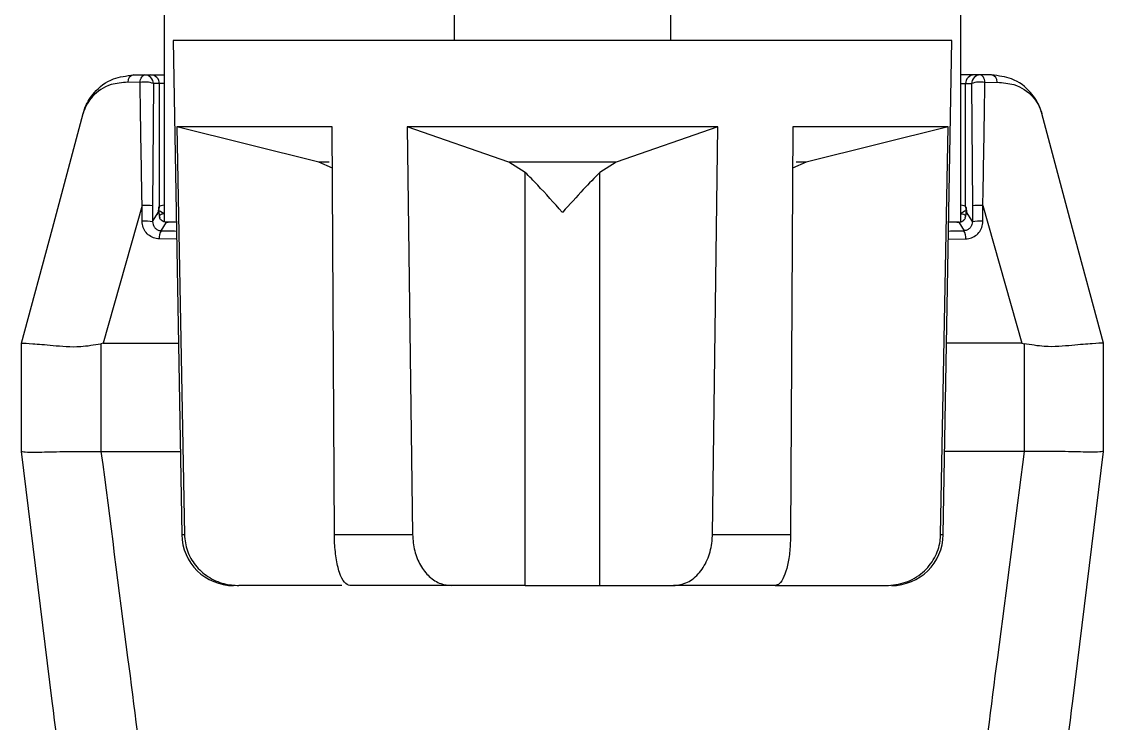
# Model space of a CAD drawing. Extents: x 8 to 113, y 1 to 87.
# Drawn here: x 106.348 to 107.598, y 32.544 to 33.355 of the extents above; entities that cross this region are included whole.
import ezdxf

# ---------------------------------------------------------------- set-up
doc = ezdxf.new("R2010")
doc.units = 0
doc.header["$MEASUREMENT"] = 0
doc.layers.add('OBJECT', color=7, linetype='CONTINUOUS')

msp = doc.modelspace()

# ---------------------------------------------------------------- linework, layer by layer
at = {"layer": 'OBJECT'}
for p, q in [((106.5127, 33.1234), (106.5127, 33.4747)), ((107.4327, 33.4747), (107.4327, 33.1234)), ((106.8477, 33.3971), (106.8477, 33.3332)), ((107.0977, 33.3332), (107.0977, 33.3971)), ((106.5227, 33.3332), (106.5327, 32.7622)), ((107.4227, 33.3332), (106.5227, 33.3332)), ((107.4127, 32.7622), (107.4227, 33.3332)), ((106.4768, 33.2932), (106.4899, 33.2932)), ((106.4899, 33.2932), (106.497, 33.2932)), ((106.497, 33.2932), (106.5126, 33.2932)), ((107.4484, 33.2932), (107.4328, 33.2932)), ((107.4555, 33.2932), (107.4484, 33.2932)), ((107.4686, 33.2932), (107.4555, 33.2932)), ((106.4846, 33.2846), (106.4704, 33.2849)), ((106.4999, 33.2832), (106.4991, 33.1419)), ((106.5069, 33.2832), (106.4999, 33.2832)), ((106.5069, 33.1412), (106.5069, 33.2832)), ((106.5127, 33.2832), (106.5069, 33.2832)), ((107.4327, 33.2832), (107.4384, 33.2832)), ((107.4384, 33.1412), (107.4384, 33.2832)), ((107.4384, 33.2832), (107.4455, 33.2832)), ((107.4455, 33.2832), (107.4463, 33.1419)), ((107.4608, 33.2846), (107.475, 33.2849)), ((106.7067, 33.2332), (106.5272, 33.2332)), ((106.5272, 33.2332), (106.5358, 32.7622)), ((106.6912, 33.1924), (106.5272, 33.2332)), ((106.7091, 32.7622), (106.7067, 33.2332)), ((107.1521, 33.2332), (106.7933, 33.2332)), ((106.7933, 33.2332), (106.7994, 32.7622)), ((106.9106, 33.1924), (106.7933, 33.2332)), ((107.1521, 33.2332), (107.0348, 33.1924)), ((107.146, 32.7622), (107.1521, 33.2332)), ((107.2387, 33.2332), (107.2363, 32.7622)), ((107.4182, 33.2332), (107.2387, 33.2332)), ((107.4182, 33.2332), (107.2542, 33.1924)), ((107.4096, 32.7622), (107.4182, 33.2332)), ((106.7069, 33.1854), (106.6912, 33.1924)), ((106.7032, 33.1924), (106.6912, 33.1924)), ((107.0348, 33.1924), (106.9106, 33.1924)), ((106.9295, 33.1807), (106.9106, 33.1924)), ((107.0348, 33.1924), (107.0159, 33.1807)), ((107.2542, 33.1924), (107.2385, 33.1854)), ((107.2542, 33.1924), (107.2427, 33.1924)), ((106.9295, 32.7032), (106.9295, 33.1807)), ((107.0159, 32.7032), (107.0159, 33.1807)), ((106.4869, 33.1424), (106.442, 32.9832)), ((106.4869, 33.1243), (106.4869, 33.1424)), ((106.4991, 33.1419), (106.499, 33.1238)), ((106.5061, 33.1356), (106.5061, 33.138)), ((106.5062, 33.1399), (106.5069, 33.1412)), ((107.4392, 33.1399), (107.4384, 33.1412)), ((107.4393, 33.1356), (107.4393, 33.138)), ((107.4463, 33.1419), (107.4463, 33.1238)), ((107.4585, 33.1243), (107.4584, 33.1424)), ((107.4584, 33.1424), (107.5034, 32.9832)), ((106.499, 33.1238), (106.5061, 33.1356)), ((106.5073, 33.1286), (106.5071, 33.1282)), ((107.4381, 33.1286), (107.4383, 33.1282)), ((107.4463, 33.1238), (107.4393, 33.1356)), ((106.5146, 33.1231), (106.5087, 33.1133)), ((106.5147, 33.1232), (106.5146, 33.1231)), ((106.5264, 33.1232), (106.5169, 33.1232)), ((106.5169, 33.1232), (106.5169, 33.1231)), ((106.5264, 33.1231), (106.5169, 33.1231)), ((107.4285, 33.1232), (107.419, 33.1232)), ((107.4285, 33.1231), (107.419, 33.1231)), ((107.4285, 33.1232), (107.4285, 33.1231)), ((107.4307, 33.1232), (107.4308, 33.1231)), ((107.4308, 33.1231), (107.4367, 33.1133)), ((106.5267, 33.1036), (106.5066, 33.1038)), ((107.4187, 33.1036), (107.4388, 33.1038)), ((106.3477, 32.8582), (106.3477, 32.9832)), ((106.3477, 32.9832), (106.3477, 32.9832)), ((106.442, 32.9832), (106.4392, 32.9827)), ((106.4392, 32.9827), (106.4392, 32.8582)), ((106.442, 32.9832), (106.5288, 32.9832)), ((107.5034, 32.9832), (107.4166, 32.9832)), ((107.5034, 32.9832), (107.5061, 32.9827)), ((107.5061, 32.9827), (107.5061, 32.8582)), ((107.5977, 32.9832), (107.5977, 32.9832)), ((107.5977, 32.8582), (107.5977, 32.9832)), ((106.3477, 32.8582), (106.3477, 32.8582)), ((106.3831, 32.5696), (106.3477, 32.8582)), ((106.4392, 32.8582), (106.4394, 32.8582)), ((106.4394, 32.8582), (106.531, 32.8582)), ((107.506, 32.8582), (107.4144, 32.8582)), ((107.5061, 32.8582), (107.506, 32.8582)), ((107.5623, 32.5696), (107.5977, 32.8582)), ((107.5977, 32.8582), (107.5977, 32.8582)), ((106.5327, 32.7622), (106.5358, 32.7622)), ((106.7091, 32.7622), (106.7994, 32.7622)), ((107.146, 32.7622), (107.2363, 32.7622)), ((107.4096, 32.7622), (107.4127, 32.7622)), ((106.7176, 32.7032), (106.5988, 32.7032)), ((106.8445, 32.7032), (106.727, 32.7032)), ((106.9295, 32.7032), (106.8445, 32.7032)), ((106.9295, 32.7032), (107.0159, 32.7032)), ((107.0159, 32.7032), (107.1009, 32.7032)), ((107.2184, 32.7032), (107.1009, 32.7032)), ((107.2184, 32.7032), (107.2278, 32.7032)), ((107.2278, 32.7032), (107.3466, 32.7032))]:
    msp.add_line(p, q, dxfattribs=at)
at = {"layer": 'OBJECT', "flags": 128}
for points in [[(106.4846, 33.2846), (106.4848, 33.2864), (106.4852, 33.288), (106.4857, 33.2895), (106.4864, 33.2908), (106.4871, 33.2918), (106.488, 33.2926), (106.4889, 33.2931), (106.4899, 33.2932)], [(107.4608, 33.2846), (107.4606, 33.2864), (107.4602, 33.288), (107.4597, 33.2895), (107.459, 33.2908), (107.4582, 33.2918), (107.4574, 33.2926), (107.4565, 33.2931), (107.4555, 33.2932)], [(106.3477, 32.9832), (106.3833, 33.116), (106.4188, 33.2488)], [(107.5977, 32.9832), (107.5621, 33.116), (107.5265, 33.2488)]]:
    msp.add_lwpolyline(points, dxfattribs=at)
at = {"layer": 'OBJECT'}
for centre, radius, start, end in [((106.4785, 33.2853), 0.00813, 102.1923, 182.43), ((106.4899, 33.2832), 0.00999, 359.9595, 89.9642), ((106.497, 33.2832), 0.00999, 359.9595, 89.9642), ((107.4484, 33.2832), 0.00999, 90.0358, 180.0405), ((107.4555, 33.2832), 0.00999, 90.0358, 180.0405), ((107.4669, 33.2853), 0.00813, 357.57, 77.8077), ((106.4896, 33.2555), 0.0296, 69.6976, 99.7764), ((107.4558, 33.2555), 0.0296, 80.2236, 110.3024), ((106.4901, 33.0747), 0.0678, 82.3907, 92.677), ((106.497, 33.1412), 0.00992, 336.651, 0.2699), ((107.4484, 33.1412), 0.00992, 179.7301, 203.349), ((107.4553, 33.0747), 0.0678, 87.323, 97.6093), ((106.4901, 33.0565), 0.0678, 82.3902, 92.6772), ((106.5219, 33.1054), 0.0153, 149.2116, 185.9972), ((107.4235, 33.1054), 0.0153, 354.0028, 30.7884), ((107.4553, 33.0565), 0.0678, 87.3228, 97.6098), ((106.5927, 32.7632), 0.06, 181, 270), ((107.3527, 32.7632), 0.06, 270, 359)]:
    msp.add_arc(centre, radius, start, end, dxfattribs=at)
for centre, major_axis, ratio, start_param, end_param in [((106.4937, 33.1524), (-0.008, 0.0234), 0.411517, 3.54502, 3.919031), ((106.5036, 33.1524), (-0.002, 0.016), 0.100662, 3.339482, 3.812184), ((106.5219, 33.1411), (0.015, 0), 0.145814, 2.233983, 3.089233), ((107.4235, 33.1411), (0.015, 0), 0.145814, 0.05236, 0.90761), ((107.4418, 33.1524), (0.002, 0.016), 0.100662, 2.471001, 2.943703), ((107.4517, 33.1524), (0.008, 0.0234), 0.411517, 2.364154, 2.738165), ((106.5124, 33.1294), (-0.004, 0.0117), 0.411517, 0.876129, 1.497694), ((107.433, 33.1294), (0.004, 0.0117), 0.411517, 4.785491, 5.407056), ((106.9727, 33.3035), (2.2237, 0), 0.08749, 4.50219, 4.510381), ((106.5169, 33.1249), (0.02, 0), 0.087489, 4.599764, 4.712389), ((106.9727, 33.3035), (2.2237, 0), 0.08749, 4.914397, 4.922588), ((107.4285, 33.1249), (0.02, 0), 0.087489, 4.712389, 4.825014)]:
    msp.add_ellipse(centre, major_axis=major_axis, ratio=ratio, start_param=start_param, end_param=end_param, dxfattribs=at)
for points, knots in [([(106.4188, 33.2488), (106.4189, 33.2488), (106.4191, 33.2496), (106.4198, 33.2522), (106.4229, 33.2607), (106.4319, 33.2751), (106.4504, 33.2899), (106.4688, 33.2922), (106.4768, 33.2932)], [0, 0, 0, 0, 0.003661, 0.034964, 0.112489, 0.381453, 0.732442, 1, 1, 1, 1]), ([(107.5265, 33.2488), (107.5265, 33.2488), (107.5263, 33.2496), (107.5256, 33.2522), (107.5225, 33.2607), (107.5134, 33.2751), (107.495, 33.2899), (107.4766, 33.2922), (107.4686, 33.2932)], [0, 0, 0, 0, 0.003661, 0.034964, 0.112489, 0.381453, 0.732442, 1, 1, 1, 1]), ([(106.4704, 33.2849), (106.4637, 33.2843), (106.4467, 33.2828), (106.4287, 33.2696), (106.4211, 33.2565), (106.419, 33.2494), (106.4189, 33.2488), (106.4188, 33.2488)], [0, 0, 0, 0, 0.244744, 0.626729, 0.967928, 0.996145, 1, 1, 1, 1]), ([(106.4869, 33.1424), (106.4868, 33.1491), (106.4862, 33.1824), (106.4853, 33.2299), (106.4848, 33.2704), (106.4846, 33.2846)], [0, 0, 0, 0, 0.13968, 0.698662, 1, 1, 1, 1]), ([(107.4584, 33.1424), (107.4586, 33.1491), (107.4592, 33.1824), (107.46, 33.2299), (107.4606, 33.2704), (107.4608, 33.2846)], [0, 0, 0, 0, 0.13968, 0.698662, 1, 1, 1, 1]), ([(107.475, 33.2849), (107.4817, 33.2843), (107.4987, 33.2828), (107.5167, 33.2696), (107.5243, 33.2565), (107.5264, 33.2494), (107.5265, 33.2488), (107.5265, 33.2488)], [0, 0, 0, 0, 0.244744, 0.626729, 0.967928, 0.996145, 1, 1, 1, 1]), ([(106.9727, 33.1344), (106.9726, 33.1345), (106.963, 33.1452), (106.9477, 33.1623), (106.9343, 33.1759), (106.9295, 33.1807)], [0, 0, 0, 0, 0.0046085, 0.6476958, 1, 1, 1, 1]), ([(107.0159, 33.1807), (107.0096, 33.1743), (106.996, 33.1604), (106.9808, 33.1434), (106.9728, 33.1345), (106.9727, 33.1344)], [0, 0, 0, 0, 0.458056, 0.995393, 1, 1, 1, 1]), ([(106.5061, 33.138), (106.5061, 33.1383), (106.5061, 33.1389), (106.5062, 33.1395), (106.5062, 33.1398), (106.5062, 33.1399), (106.5062, 33.1399)], [0, 0, 0, 0, 0.441105, 0.82202, 0.939282, 1, 1, 1, 1]), ([(107.4393, 33.138), (107.4392, 33.1383), (107.4392, 33.1389), (107.4392, 33.1395), (107.4392, 33.1398), (107.4392, 33.1399), (107.4392, 33.1399)], [0, 0, 0, 0, 0.441105, 0.82202, 0.939282, 1, 1, 1, 1]), ([(106.5059, 33.1367), (106.5061, 33.1366), (106.5067, 33.1365), (106.5098, 33.1348), (106.5119, 33.133), (106.5126, 33.1332), (106.5127, 33.1332)], [0, 0, 0, 0, 0.276386, 0.5617649, 0.9092975, 1, 1, 1, 1]), ([(106.5068, 33.1309), (106.5075, 33.1314), (106.5091, 33.1326), (106.5114, 33.1333), (106.5128, 33.1331), (106.513, 33.133)], [0, 0, 0, 0, 0.371603, 0.901161, 1, 1, 1, 1]), ([(106.5146, 33.1231), (106.5141, 33.1232), (106.5128, 33.1233), (106.5107, 33.1241), (106.5085, 33.1257), (106.5076, 33.1273), (106.5071, 33.1282)], [0, 0, 0, 0, 0.1164613, 0.2694509, 0.5427057, 1, 1, 1, 1]), ([(107.4308, 33.1231), (107.4313, 33.1232), (107.4326, 33.1233), (107.4346, 33.1241), (107.4369, 33.1257), (107.4378, 33.1273), (107.4383, 33.1282)], [0, 0, 0, 0, 0.1164613, 0.2694509, 0.5427057, 1, 1, 1, 1]), ([(107.4395, 33.1367), (107.4393, 33.1366), (107.4387, 33.1365), (107.4356, 33.1348), (107.4335, 33.133), (107.4328, 33.1332), (107.4327, 33.1332)], [0, 0, 0, 0, 0.276386, 0.5617649, 0.9092975, 1, 1, 1, 1]), ([(107.4331, 33.1329), (107.4337, 33.1329), (107.4353, 33.1329), (107.4373, 33.1321), (107.4383, 33.1312), (107.4386, 33.131)], [0, 0, 0, 0, 0.299019, 0.821654, 1, 1, 1, 1]), ([(106.5066, 33.1038), (106.5044, 33.1041), (106.4998, 33.1047), (106.4938, 33.1084), (106.4893, 33.1137), (106.4872, 33.1194), (106.487, 33.123), (106.4869, 33.1243)], [0, 0, 0, 0, 0.219062, 0.438015, 0.65921, 0.879994, 1, 1, 1, 1]), ([(106.499, 33.1238), (106.4991, 33.1226), (106.4994, 33.1202), (106.5011, 33.117), (106.5038, 33.1146), (106.5065, 33.1135), (106.5082, 33.1133), (106.5087, 33.1133)], [0, 0, 0, 0, 0.218995, 0.437507, 0.669166, 0.907192, 1, 1, 1, 1]), ([(106.5169, 33.1232), (106.5167, 33.1232), (106.516, 33.1232), (106.5152, 33.1232), (106.5147, 33.1232)], [0, 0, 0, 0, 0.250066, 1, 1, 1, 1]), ([(107.4307, 33.1232), (107.4305, 33.1232), (107.4298, 33.1232), (107.4291, 33.1232), (107.4285, 33.1232)], [0, 0, 0, 0, 0.250026, 1, 1, 1, 1]), ([(107.4463, 33.1238), (107.4462, 33.1226), (107.446, 33.1202), (107.4443, 33.117), (107.4416, 33.1146), (107.4389, 33.1135), (107.4372, 33.1133), (107.4367, 33.1133)], [0, 0, 0, 0, 0.218995, 0.437507, 0.669166, 0.907192, 1, 1, 1, 1]), ([(107.4388, 33.1038), (107.441, 33.1041), (107.4456, 33.1047), (107.4516, 33.1084), (107.4561, 33.1137), (107.4582, 33.1194), (107.4584, 33.123), (107.4585, 33.1243)], [0, 0, 0, 0, 0.219062, 0.438015, 0.65921, 0.879994, 1, 1, 1, 1]), ([(106.3477, 32.9832), (106.3479, 32.9833), (106.3487, 32.9835), (106.3587, 32.9827), (106.3825, 32.9811), (106.4112, 32.978), (106.4314, 32.9814), (106.4392, 32.9827)], [0, 0, 0, 0, 0.097508, 0.35133, 0.599304, 0.843154, 1, 1, 1, 1]), ([(107.5977, 32.9832), (107.5975, 32.9833), (107.5967, 32.9835), (107.5867, 32.9827), (107.5629, 32.9811), (107.5342, 32.978), (107.514, 32.9814), (107.5061, 32.9827)], [0, 0, 0, 0, 0.097508, 0.35133, 0.599304, 0.843154, 1, 1, 1, 1]), ([(106.3477, 32.8582), (106.3491, 32.8579), (106.3518, 32.8574), (106.3726, 32.8575), (106.4023, 32.8583), (106.4272, 32.8583), (106.4392, 32.8582)], [0, 0, 0, 0, 0.253584, 0.507165, 0.760848, 1, 1, 1, 1]), ([(106.4394, 32.8582), (106.4497, 32.7789), (106.4673, 32.6425), (106.4849, 32.5061), (106.4922, 32.449)], [0, 0, 0, 0, 0.58145, 1, 1, 1, 1]), ([(107.506, 32.8582), (107.4957, 32.7789), (107.4781, 32.6425), (107.4605, 32.5061), (107.4531, 32.449)], [0, 0, 0, 0, 0.58145, 1, 1, 1, 1]), ([(107.5977, 32.8582), (107.5963, 32.8579), (107.5936, 32.8574), (107.5728, 32.8575), (107.5431, 32.8583), (107.5182, 32.8583), (107.5061, 32.8582)], [0, 0, 0, 0, 0.253584, 0.507165, 0.760848, 1, 1, 1, 1]), ([(106.5358, 32.7622), (106.5365, 32.7558), (106.538, 32.743), (106.548, 32.726), (106.5626, 32.7127), (106.5804, 32.7046), (106.5929, 32.7037), (106.5988, 32.7032)], [0, 0, 0, 0, 0.198026, 0.395861, 0.598898, 0.81482, 1, 1, 1, 1]), ([(106.727, 32.7032), (106.7248, 32.704), (106.7205, 32.7054), (106.7148, 32.7172), (106.7109, 32.7343), (106.7093, 32.7504), (106.7091, 32.7597), (106.7091, 32.7622)], [0, 0, 0, 0, 0.241745, 0.484005, 0.711795, 0.922051, 1, 1, 1, 1]), ([(106.7994, 32.7622), (106.7999, 32.7558), (106.801, 32.743), (106.8081, 32.726), (106.8186, 32.7127), (106.8313, 32.7046), (106.8403, 32.7037), (106.8445, 32.7032)], [0, 0, 0, 0, 0.198026, 0.395861, 0.598898, 0.81482, 1, 1, 1, 1]), ([(107.1009, 32.7032), (107.1064, 32.704), (107.1173, 32.7054), (107.1315, 32.7172), (107.1415, 32.7343), (107.1455, 32.7504), (107.1459, 32.7597), (107.146, 32.7622)], [0, 0, 0, 0, 0.241745, 0.484005, 0.711796, 0.922051, 1, 1, 1, 1]), ([(107.2363, 32.7622), (107.2361, 32.7558), (107.2357, 32.743), (107.2328, 32.726), (107.2287, 32.7127), (107.2236, 32.7046), (107.2201, 32.7037), (107.2184, 32.7032)], [0, 0, 0, 0, 0.198026, 0.39586, 0.598898, 0.81482, 1, 1, 1, 1]), ([(107.3466, 32.7032), (107.3542, 32.704), (107.3694, 32.7054), (107.3894, 32.7172), (107.4033, 32.7343), (107.4089, 32.7504), (107.4095, 32.7597), (107.4096, 32.7622)], [0, 0, 0, 0, 0.241745, 0.484005, 0.711795, 0.922051, 1, 1, 1, 1]), ([(106.4704, 31.8631), (106.4697, 31.8688), (106.4661, 31.8973), (106.4514, 32.0167), (106.4229, 32.2464), (106.3974, 32.4535), (106.3831, 32.5696)], [0, 0, 0, 0, 0.024147, 0.120738, 0.507103, 1, 1, 1, 1]), ([(107.475, 31.8631), (107.4757, 31.8688), (107.4793, 31.8973), (107.494, 32.0167), (107.5225, 32.2464), (107.548, 32.4535), (107.5623, 32.5696)], [0, 0, 0, 0, 0.024147, 0.120738, 0.507103, 1, 1, 1, 1])]:
    msp.add_open_spline(points, degree=3, knots=knots, dxfattribs=at)

doc.saveas('drawing.dxf')
